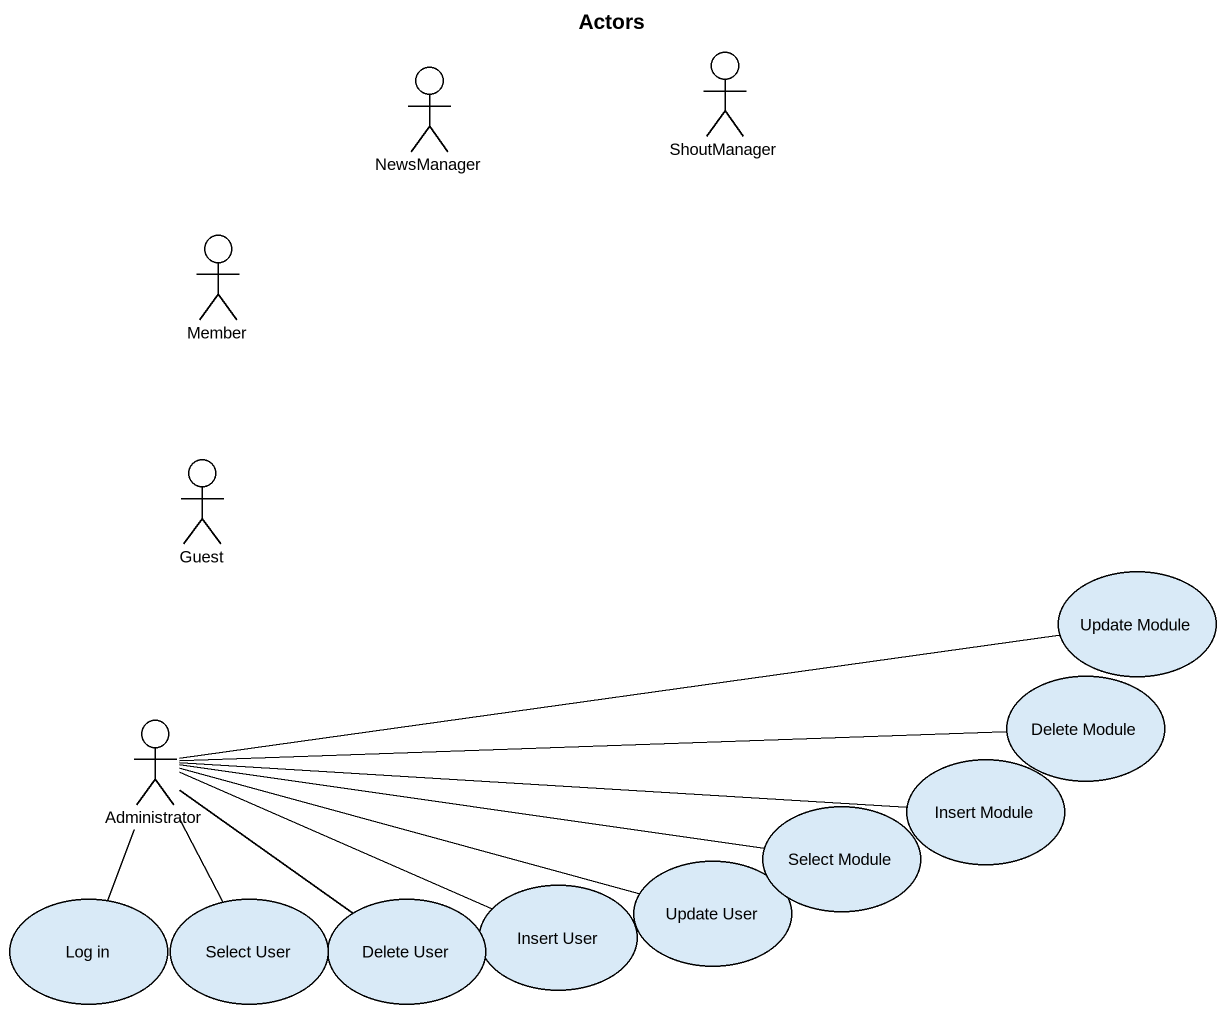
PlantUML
@startuml
title Actors
actor ShoutManager
actor NewsManager
actor Member
actor Guest
usecase "Update Module" as Update_Module
usecase "Delete Module" as Delete_Module
actor Administrator
usecase "Select Module" as Select_Module
usecase "Insert Module" as Insert_Module
usecase "Update User" as Update_User
usecase "Log in" as Log_in
usecase "Select User" as Select_User
usecase "Delete User" as Delete_User
usecase "Insert User" as Insert_User
Administrator -right- Update_Module
Administrator -right- Delete_Module
Administrator -right- Select_Module
Administrator -right- Insert_Module
Administrator -right- Update_User
Administrator -- Log_in
Administrator -- Select_User
Administrator -- Delete_User
Administrator -right- Insert_User
@enduml
